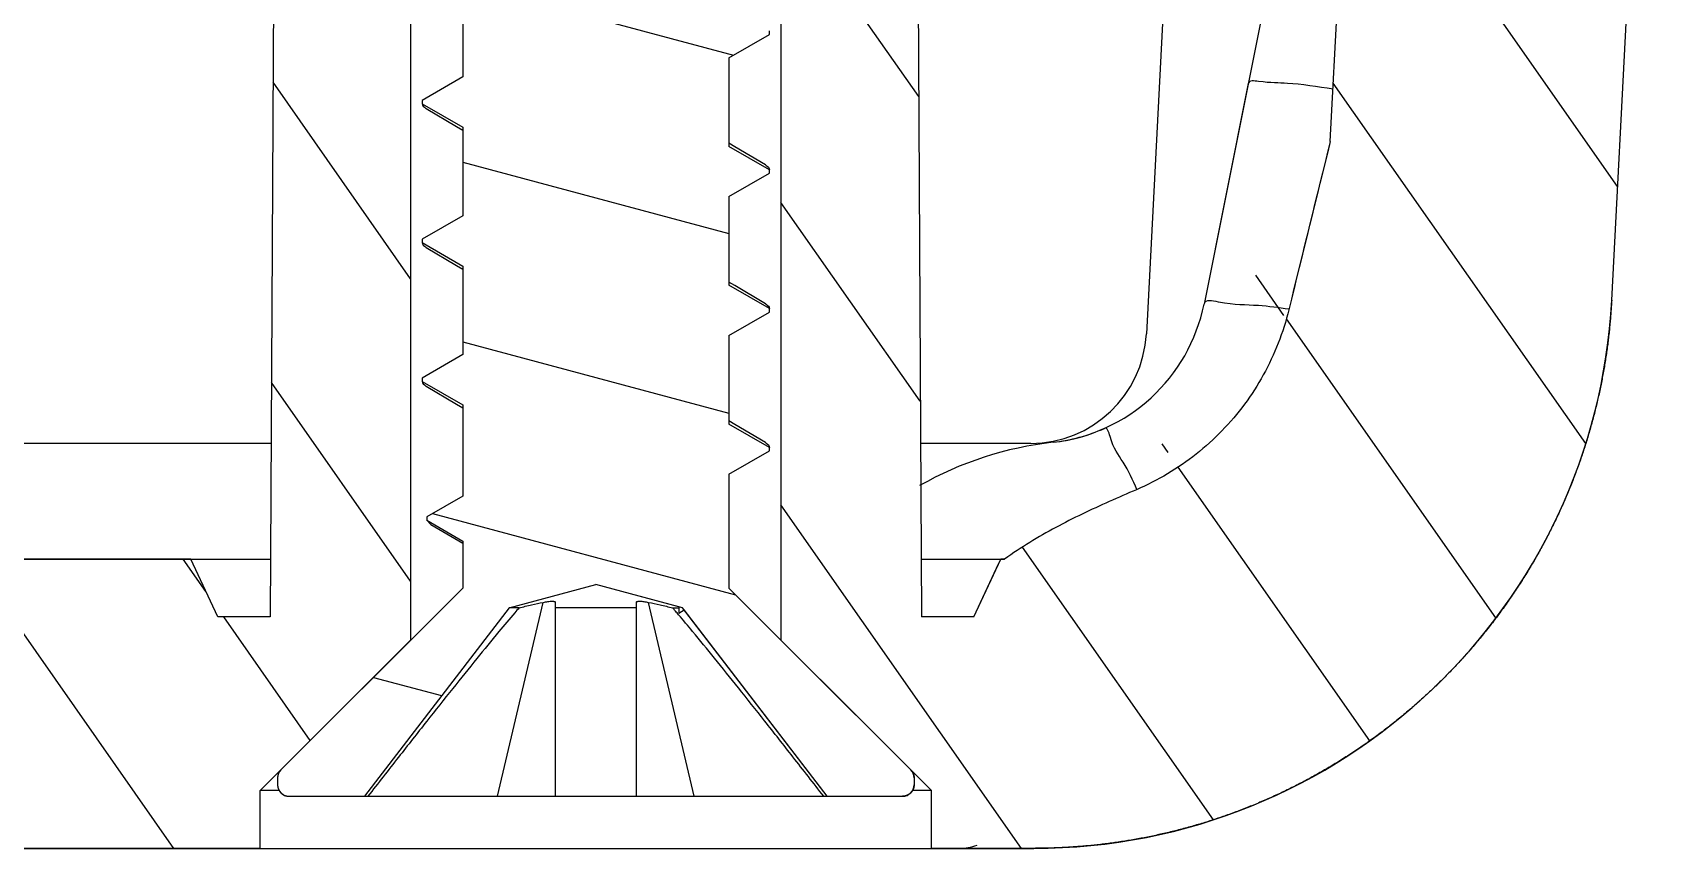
# Model space of a CAD drawing. Header units: millimetres. Extents: x 2279 to 2636, y 1024 to 1272.
# Drawn here: x 2408.91 to 2423.03, y 1060.98 to 1068.03 of the extents above; entities that cross this region are included whole.
import ezdxf

# ---------------------------------------------------------------- set-up
doc = ezdxf.new("R2010")
doc.units = ezdxf.units.MM
doc.layers.add('06___PRT_ALL_SURFS', color=7, linetype='Continuous')

msp = doc.modelspace()

# ---------------------------------------------------------------- hatches: boundary and pattern name
at = {"linetype": 'Continuous'}
h = msp.add_hatch(dxfattribs=at)
h.set_pattern_fill('DEFAULT__1', color=2, scale=1.5, angle=165, style=0, pattern_type=0)
h.set_pattern_definition([(165, (2026.694556060309, 973.0997788349571), (-0.3882285677, -1.4488887394), [])])
edge = h.paths.add_edge_path()
edge.add_line((2411.130506594409, 1061.430061396257), (2411.780506594409, 1061.430061396257))
edge.add_spline(control_points=[(2411.030506594409, 1061.530061396257), (2411.030506594409, 1061.471482752456), (2411.071927950708, 1061.430061396257), (2411.130506594409, 1061.430061396257)], knot_values=[0, 0, 0, 0, 1, 1, 1, 1], weights=[1, 0.8047378541, 0.8047378541, 1], degree=3, periodic=0)
edge.add_line((2411.030506594409, 1061.588640039957), (2411.030506594409, 1061.530061396257))
edge.add_spline(control_points=[(2411.059795916309, 1061.659350718157), (2411.040791636509, 1061.640346438357), (2411.030506594409, 1061.615516150157), (2411.030506594409, 1061.588640039957)], knot_values=[0, 0, 0, 0, 1, 1, 1, 1], weights=[1, 0.9492530217, 0.9492530217, 1], degree=3, periodic=0)
edge.add_line((2412.630506594409, 1063.230061396257), (2411.059795916309, 1061.659350718157))
edge.add_line((2412.630506594409, 1063.635758247357), (2412.630506594409, 1063.230061396257))
edge.add_line((2412.319944430609, 1063.815061396257), (2412.630506594409, 1063.635758247357))
edge.add_line((2412.319944430609, 1063.845061396257), (2412.319944430609, 1063.815061396257))
edge.add_line((2412.630506594409, 1064.024364545157), (2412.319944430609, 1063.845061396257))
edge.add_line((2412.630506594409, 1064.812988802057), (2412.630506594409, 1064.024364545157))
edge.add_line((2412.280506594409, 1065.015061396257), (2412.630506594409, 1064.812988802057))
edge.add_line((2412.280506594409, 1065.045061396257), (2412.280506594409, 1065.015061396257))
edge.add_line((2412.630506594409, 1065.247133990457), (2412.280506594409, 1065.045061396257))
edge.add_line((2412.630506594409, 1066.012988802057), (2412.630506594409, 1065.247133990457))
edge.add_line((2412.280506594409, 1066.215061396257), (2412.630506594409, 1066.012988802057))
edge.add_line((2412.280506594409, 1066.245061396257), (2412.280506594409, 1066.215061396257))
edge.add_line((2412.630506594409, 1066.447133990457), (2412.280506594409, 1066.245061396257))
edge.add_line((2412.630506594409, 1067.212988802057), (2412.630506594409, 1066.447133990457))
edge.add_line((2412.280506594409, 1067.415061396257), (2412.630506594409, 1067.212988802057))
edge.add_line((2412.280506594409, 1067.445061396257), (2412.280506594409, 1067.415061396257))
edge.add_line((2412.630506594409, 1067.647133990457), (2412.280506594409, 1067.445061396257))
edge.add_line((2412.630506594409, 1068.412988802057), (2412.630506594409, 1067.647133990457))
edge.add_line((2412.280506594409, 1068.615061396257), (2412.630506594409, 1068.412988802057))
edge.add_line((2412.280506594409, 1068.645061396257), (2412.280506594409, 1068.615061396257))
edge.add_line((2412.630506594409, 1068.847133990457), (2412.280506594409, 1068.645061396257))
edge.add_line((2412.630506594409, 1069.612988802057), (2412.630506594409, 1068.847133990457))
edge.add_line((2412.280506594409, 1069.815061396257), (2412.630506594409, 1069.612988802057))
edge.add_line((2412.280506594409, 1069.845061396257), (2412.280506594409, 1069.815061396257))
edge.add_line((2412.630506594409, 1070.047133990457), (2412.280506594409, 1069.845061396257))
edge.add_line((2412.630506594409, 1070.812988802057), (2412.630506594409, 1070.047133990457))
edge.add_line((2412.280506594409, 1071.015061396257), (2412.630506594409, 1070.812988802057))
edge.add_line((2412.280506594409, 1071.045061396257), (2412.280506594409, 1071.015061396257))
edge.add_line((2412.630506594409, 1071.247133990457), (2412.280506594409, 1071.045061396257))
edge.add_line((2412.630506594409, 1072.012988802057), (2412.630506594409, 1071.247133990457))
edge.add_line((2412.280506594409, 1072.215061396257), (2412.630506594409, 1072.012988802057))
edge.add_line((2412.280506594409, 1072.245061396257), (2412.280506594409, 1072.215061396257))
edge.add_line((2412.630506594409, 1072.447133990457), (2412.280506594409, 1072.245061396257))
edge.add_line((2412.630506594409, 1073.212988802057), (2412.630506594409, 1072.447133990457))
edge.add_line((2412.280506594409, 1073.415061396257), (2412.630506594409, 1073.212988802057))
edge.add_line((2412.280506594409, 1073.445061396257), (2412.280506594409, 1073.415061396257))
edge.add_line((2412.630506594409, 1073.647133990457), (2412.280506594409, 1073.445061396257))
edge.add_line((2412.630506594409, 1074.412988802057), (2412.630506594409, 1073.647133990457))
edge.add_line((2412.280506594409, 1074.615061396257), (2412.630506594409, 1074.412988802057))
edge.add_line((2412.280506594409, 1074.645061396257), (2412.280506594409, 1074.615061396257))
edge.add_line((2412.630506594409, 1074.847133990457), (2412.280506594409, 1074.645061396257))
edge.add_line((2412.630506594409, 1075.612988802057), (2412.630506594409, 1074.847133990457))
edge.add_line((2412.280506594409, 1075.815061396257), (2412.630506594409, 1075.612988802057))
edge.add_line((2412.280506594409, 1075.845061396257), (2412.280506594409, 1075.815061396257))
edge.add_line((2412.630506594409, 1076.047133990457), (2412.280506594409, 1075.845061396257))
edge.add_line((2412.630506594409, 1076.812988802057), (2412.630506594409, 1076.047133990457))
edge.add_line((2412.280506594409, 1077.015061396257), (2412.630506594409, 1076.812988802057))
edge.add_line((2412.280506594409, 1077.045061396257), (2412.280506594409, 1077.015061396257))
edge.add_line((2412.630506594409, 1077.247133990457), (2412.280506594409, 1077.045061396257))
edge.add_line((2412.630506594409, 1078.012988802057), (2412.630506594409, 1077.247133990457))
edge.add_line((2412.280506594409, 1078.215061396257), (2412.630506594409, 1078.012988802057))
edge.add_line((2412.280506594409, 1078.245061396257), (2412.280506594409, 1078.215061396257))
edge.add_line((2412.630506594409, 1078.447133990457), (2412.280506594409, 1078.245061396257))
edge.add_line((2412.630506594409, 1079.212988802057), (2412.630506594409, 1078.447133990457))
edge.add_line((2412.280506594409, 1079.415061396257), (2412.630506594409, 1079.212988802057))
edge.add_line((2412.280506594409, 1079.445061396257), (2412.280506594409, 1079.415061396257))
edge.add_line((2412.630506594409, 1079.647133990457), (2412.280506594409, 1079.445061396257))
edge.add_line((2412.630506594409, 1080.538859753357), (2412.630506594409, 1079.647133990457))
edge.add_line((2412.498521477309, 1080.615061396257), (2412.630506594409, 1080.538859753357))
edge.add_line((2412.498521477309, 1080.645061396257), (2412.498521477309, 1080.615061396257))
edge.add_line((2412.630506594409, 1080.721263039157), (2412.498521477309, 1080.645061396257))
edge.add_line((2412.630506594409, 1081.430061396257), (2412.630506594409, 1080.721263039157))
edge.add_line((2412.630506594409, 1081.430061396257), (2414.930506594409, 1081.430061396257))
edge.add_line((2414.930506594409, 1081.430061396257), (2414.930506594409, 1080.229305045457))
edge.add_line((2415.249625955909, 1080.045061396257), (2414.930506594409, 1080.229305045457))
edge.add_line((2415.249625955909, 1080.015061396257), (2415.249625955909, 1080.045061396257))
edge.add_line((2414.930506594409, 1079.830817746957), (2415.249625955909, 1080.015061396257))
edge.add_line((2414.930506594409, 1079.830817746957), (2414.930506594409, 1079.047133990457))
edge.add_line((2415.280506594409, 1078.845061396257), (2414.930506594409, 1079.047133990457))
edge.add_line((2415.280506594409, 1078.815061396257), (2415.280506594409, 1078.845061396257))
edge.add_line((2414.930506594409, 1078.612988802057), (2415.280506594409, 1078.815061396257))
edge.add_line((2414.930506594409, 1078.612988802057), (2414.930506594409, 1077.847133990457))
edge.add_line((2415.280506594409, 1077.645061396257), (2414.930506594409, 1077.847133990457))
edge.add_line((2415.280506594409, 1077.615061396257), (2415.280506594409, 1077.645061396257))
edge.add_line((2414.930506594409, 1077.412988802057), (2415.280506594409, 1077.615061396257))
edge.add_line((2414.930506594409, 1077.412988802057), (2414.930506594409, 1076.647133990457))
edge.add_line((2415.280506594409, 1076.445061396257), (2414.930506594409, 1076.647133990457))
edge.add_line((2415.280506594409, 1076.415061396257), (2415.280506594409, 1076.445061396257))
edge.add_line((2414.930506594409, 1076.212988802057), (2415.280506594409, 1076.415061396257))
edge.add_line((2414.930506594409, 1076.212988802057), (2414.930506594409, 1075.447133990457))
edge.add_line((2415.280506594409, 1075.245061396257), (2414.930506594409, 1075.447133990457))
edge.add_line((2415.280506594409, 1075.215061396257), (2415.280506594409, 1075.245061396257))
edge.add_line((2414.930506594409, 1075.012988802057), (2415.280506594409, 1075.215061396257))
edge.add_line((2414.930506594409, 1075.012988802057), (2414.930506594409, 1074.247133990457))
edge.add_line((2415.280506594409, 1074.045061396257), (2414.930506594409, 1074.247133990457))
edge.add_line((2415.280506594409, 1074.015061396257), (2415.280506594409, 1074.045061396257))
edge.add_line((2414.930506594409, 1073.812988802057), (2415.280506594409, 1074.015061396257))
edge.add_line((2414.930506594409, 1073.812988802057), (2414.930506594409, 1073.047133990457))
edge.add_line((2415.280506594409, 1072.845061396257), (2414.930506594409, 1073.047133990457))
edge.add_line((2415.280506594409, 1072.815061396257), (2415.280506594409, 1072.845061396257))
edge.add_line((2414.930506594409, 1072.612988802057), (2415.280506594409, 1072.815061396257))
edge.add_line((2414.930506594409, 1072.612988802057), (2414.930506594409, 1071.847133990457))
edge.add_line((2415.280506594409, 1071.645061396257), (2414.930506594409, 1071.847133990457))
edge.add_line((2415.280506594409, 1071.615061396257), (2415.280506594409, 1071.645061396257))
edge.add_line((2414.930506594409, 1071.412988802057), (2415.280506594409, 1071.615061396257))
edge.add_line((2414.930506594409, 1071.412988802057), (2414.930506594409, 1070.647133990457))
edge.add_line((2415.280506594409, 1070.445061396257), (2414.930506594409, 1070.647133990457))
edge.add_line((2415.280506594409, 1070.415061396257), (2415.280506594409, 1070.445061396257))
edge.add_line((2414.930506594409, 1070.212988802057), (2415.280506594409, 1070.415061396257))
edge.add_line((2414.930506594409, 1070.212988802057), (2414.930506594409, 1069.447133990457))
edge.add_line((2415.280506594409, 1069.245061396257), (2414.930506594409, 1069.447133990457))
edge.add_line((2415.280506594409, 1069.215061396257), (2415.280506594409, 1069.245061396257))
edge.add_line((2414.930506594409, 1069.012988802057), (2415.280506594409, 1069.215061396257))
edge.add_line((2414.930506594409, 1069.012988802057), (2414.930506594409, 1068.247133990457))
edge.add_line((2415.280506594409, 1068.045061396257), (2414.930506594409, 1068.247133990457))
edge.add_line((2415.280506594409, 1068.015061396257), (2415.280506594409, 1068.045061396257))
edge.add_line((2414.930506594409, 1067.812988802057), (2415.280506594409, 1068.015061396257))
edge.add_line((2414.930506594409, 1067.812988802057), (2414.930506594409, 1067.047133990457))
edge.add_line((2415.280506594409, 1066.845061396257), (2414.930506594409, 1067.047133990457))
edge.add_line((2415.280506594409, 1066.815061396257), (2415.280506594409, 1066.845061396257))
edge.add_line((2414.930506594409, 1066.612988802057), (2415.280506594409, 1066.815061396257))
edge.add_line((2414.930506594409, 1066.612988802057), (2414.930506594409, 1065.847133990457))
edge.add_line((2415.280506594409, 1065.645061396257), (2414.930506594409, 1065.847133990457))
edge.add_line((2415.280506594409, 1065.615061396257), (2415.280506594409, 1065.645061396257))
edge.add_line((2414.930506594409, 1065.412988802057), (2415.280506594409, 1065.615061396257))
edge.add_line((2414.930506594409, 1065.412988802057), (2414.930506594409, 1064.647133990457))
edge.add_line((2415.280506594409, 1064.445061396257), (2414.930506594409, 1064.647133990457))
edge.add_line((2415.280506594409, 1064.415061396257), (2415.280506594409, 1064.445061396257))
edge.add_line((2414.930506594409, 1064.212988802057), (2415.280506594409, 1064.415061396257))
edge.add_line((2414.930506594409, 1064.212988802057), (2414.930506594409, 1063.230061396257))
edge.add_line((2414.930506594409, 1063.230061396257), (2416.501217272609, 1061.659350718157))
edge.add_spline(control_points=[(2416.501217272509, 1061.659350718157), (2416.520221552309, 1061.640346438357), (2416.530506594409, 1061.615516150157), (2416.530506594409, 1061.588640039957)], knot_values=[0, 0, 0, 0, 1, 1, 1, 1], weights=[1, 0.9492530217, 0.9492530217, 1], degree=3, periodic=0)
edge.add_line((2416.530506594409, 1061.588640039957), (2416.530506594409, 1061.530061396257))
edge.add_spline(control_points=[(2416.530506594409, 1061.530061396257), (2416.530506594409, 1061.471482752456), (2416.489085238208, 1061.430061396257), (2416.430506594409, 1061.430061396257)], knot_values=[0, 0, 0, 0, 1, 1, 1, 1], weights=[1, 0.8047378541, 0.8047378541, 1], degree=3, periodic=0)
edge.add_line((2415.780506594409, 1061.430061396257), (2416.430506594409, 1061.430061396257))
edge.add_line((2415.780506594409, 1061.430061396257), (2414.544550964709, 1063.040790132657))
edge.add_line((2414.544550964709, 1063.040790132657), (2414.530506594409, 1063.059093112257))
edge.add_line((2414.530506594409, 1063.059093112257), (2414.496397647609, 1063.068232577057))
edge.add_line((2414.496397647609, 1063.068232577057), (2413.780506594409, 1063.260055006657))
edge.add_line((2413.030506594409, 1063.059093112257), (2413.780506594409, 1063.260055006657))
edge.add_line((2413.030506594409, 1063.059093112257), (2411.780506594409, 1061.430061396257))
h = msp.add_hatch(dxfattribs=at)
h.set_pattern_fill('DEFAULT__2', color=2, scale=1.5, angle=125, style=0, pattern_type=0)
h.set_pattern_definition([(125, (2026.694556060309, 973.0997788349571), (-1.2287280664, -0.8603646545), [])])
edge = h.paths.add_edge_path()
edge.add_line((2356.180506594409, 1075.230061396257), (2357.007733569809, 1075.230061396257))
edge.add_line((2357.249283937309, 1070.621005817357), (2357.007733569809, 1075.230061396257))
edge.add_spline(control_points=[(2358.086891375009, 1067.607685765457), (2358.049879456309, 1067.783670201657), (2357.977000459109, 1068.121314265657), (2357.871883835109, 1068.582576226557), (2357.769210555909, 1069.005437516957), (2357.667693984009, 1069.392903458657), (2357.565644765909, 1069.748763917257), (2357.460849684409, 1070.077101930957), (2357.355216061109, 1070.369376885957), (2357.284493816509, 1070.540975793257), (2357.249283937309, 1070.621005817357)], knot_values=[0, 0, 0, 0, 0.125, 0.25, 0.375, 0.5, 0.625, 0.75, 0.875, 1, 1, 1, 1], degree=3, periodic=0)
edge.add_spline(control_points=[(2358.086890366909, 1067.607685562957), (2358.131297856309, 1067.396543431857), (2358.220108839509, 1066.973705367557), (2358.353312298109, 1066.337788934057), (2358.442106384009, 1065.912733944657), (2358.486501160609, 1065.699929111757)], knot_values=[0, 0, 0, 0, 0.3333333333, 0.6666666667, 1, 1, 1, 1], degree=3, periodic=0)
edge.add_arc((2360.003456178509, 1066.014401120157), 1.5490833892, 191.7118030794, 246.0110170649)
edge.add_spline(control_points=[(2361.500451812409, 1063.480061396257), (2361.429571191809, 1063.555406018257), (2361.286367576709, 1063.691854342657), (2361.074913084209, 1063.858840270557), (2360.868089328909, 1063.996111626657), (2360.672878973309, 1064.106121093757), (2360.496086742009, 1064.192131133657), (2360.336212985809, 1064.260504484057), (2360.191982574009, 1064.315691972057), (2360.060377848109, 1064.361769098257), (2359.938298846609, 1064.401845595857), (2359.822646286109, 1064.438460913857), (2359.709479017709, 1064.474289419157), (2359.596137336009, 1064.511798862957), (2359.483728185709, 1064.552641439557), (2359.410124652509, 1064.583056948257), (2359.373697543209, 1064.599208007757)], knot_values=[0, 0, 0, 0, 0.0714285714, 0.1428571429, 0.2142857143, 0.2857142857, 0.3571428571, 0.4285714286, 0.5, 0.5714285714, 0.6428571429, 0.7142857143000001, 0.7857142856999999, 0.8571428570999999, 0.9285714286, 1, 1, 1, 1], degree=3, periodic=0)
edge.add_line((2361.500451812409, 1063.480061396257), (2371.280506594409, 1063.480061396257))
edge.add_line((2371.280506594409, 1063.480061396257), (2371.513660423509, 1062.980061396257))
edge.add_line((2371.513660423509, 1062.980061396257), (2372.018467698009, 1062.980061396257))
edge.add_line((2372.280506594409, 1067.980061396257), (2372.018467698009, 1062.980061396257))
edge.add_line((2372.280506594409, 1067.980061396257), (2373.530506594409, 1067.980061396257))
edge.add_line((2373.617781919109, 1062.980061396257), (2373.530506594409, 1067.980061396257))
edge.add_line((2373.617781919109, 1062.980061396257), (2375.943231269809, 1062.980061396257))
edge.add_line((2375.943231269809, 1062.980061396257), (2376.030506594409, 1067.980061396257))
edge.add_line((2376.030506594409, 1067.980061396257), (2377.280506594409, 1067.980061396257))
edge.add_line((2377.280506594409, 1067.980061396257), (2377.542545490809, 1062.980061396257))
edge.add_line((2377.542545490809, 1062.980061396257), (2378.047352765409, 1062.980061396257))
edge.add_line((2378.280506594409, 1063.480061396257), (2378.047352765409, 1062.980061396257))
edge.add_line((2378.280506594409, 1063.480061396257), (2388.780506594409, 1063.480061396257))
edge.add_line((2388.780506594409, 1060.980061396257), (2388.780506594409, 1063.480061396257))
edge.add_line((2360.130707389609, 1060.980061396257), (2388.780506594409, 1060.980061396257))
edge.add_spline(control_points=[(2359.886166644309, 1061.012631862157), (2359.925995256909, 1061.002161766157), (2360.006484007909, 1060.986017094157), (2360.088982910009, 1060.980052921857), (2360.130707389609, 1060.980052921857)], knot_values=[0, 0, 0, 0, 0.5, 1, 1, 1, 1], degree=3, periodic=0)
edge.add_spline(control_points=[(2359.424934680309, 1061.305222273357), (2359.446331852209, 1061.273137904057), (2359.499252221609, 1061.213429289557), (2359.603601429409, 1061.132903290657), (2359.732090517009, 1061.062885378757), (2359.832067154209, 1061.026880523657), (2359.886166642909, 1061.012663327557)], knot_values=[0, 0, 0, 0, 0.25, 0.5, 0.75, 1, 1, 1, 1], degree=3, periodic=0)
edge.add_arc((2250.759929418909, 988.842292496457), 130.609952024, 33.6972188683, 33.9403560098)
edge.add_spline(control_points=[(2358.322311511609, 1062.241049746657), (2358.381743621609, 1062.215606804557), (2358.496293877209, 1062.166083714457), (2358.653358418809, 1062.094953579957), (2358.798114637709, 1062.022729730057), (2358.928222929909, 1061.945817553657), (2359.038365283809, 1061.861313321957), (2359.093983786609, 1061.799080798057), (2359.116455809409, 1061.765694625757)], knot_values=[0, 0, 0, 0, 0.1666666667, 0.3333333333, 0.5, 0.6666666667, 0.8333333333, 1, 1, 1, 1], degree=3, periodic=0)
edge.add_spline(control_points=[(2355.777948682809, 1065.156218832857), (2355.897232968509, 1064.781840943757), (2356.193706396009, 1064.104665324257), (2356.778831633409, 1063.306221629957), (2357.481806493509, 1062.677725788757), (2358.028480579709, 1062.366840994057), (2358.322313647709, 1062.241054534757)], knot_values=[0, 0, 0, 0, 0.25, 0.5, 0.75, 1, 1, 1, 1], degree=3, periodic=0)
edge.add_spline(control_points=[(2355.427153066109, 1065.968645638557), (2355.434254186409, 1065.965266553757), (2355.447061497609, 1065.955195636457), (2355.464735089909, 1065.935072598157), (2355.481390004309, 1065.911551284357), (2355.497691344709, 1065.885059076857), (2355.513926315109, 1065.855742328457), (2355.530319505709, 1065.823585321757), (2355.547015996109, 1065.788521985357), (2355.564128815809, 1065.750448643557), (2355.581761018809, 1065.709208114357), (2355.600010658609, 1065.664598765757), (2355.618960489909, 1065.616413525957), (2355.638683804409, 1065.564438905257), (2355.659256550109, 1065.508429873657), (2355.680761566809, 1065.448099515357), (2355.703283353909, 1065.383134149757), (2355.726897135609, 1065.313227245257), (2355.751673847109, 1065.238072284057), (2355.769055218209, 1065.184126023957), (2355.777947190809, 1065.156218533357)], knot_values=[0, 0, 0, 0, 0.05555555559999999, 0.1111111111, 0.1666666667, 0.2222222222, 0.2777777778, 0.3333333333, 0.3888888889, 0.4444444444, 0.5, 0.5555555556, 0.6111111111, 0.6666666667, 0.7222222222, 0.7777777778, 0.8333333333, 0.8888888889, 0.9444444444, 1, 1, 1, 1], degree=3, periodic=0)
edge.add_spline(control_points=[(2354.771949600509, 1070.127954016457), (2354.776734009009, 1070.036662063757), (2354.788150931709, 1069.849745377957), (2354.811319861409, 1069.550900854557), (2354.839132984809, 1069.250005447757), (2354.869438934909, 1068.960314340857), (2354.899505607909, 1068.697620426657), (2354.928241216109, 1068.462850338957), (2354.955386037709, 1068.252816743057), (2354.980848314009, 1068.064554488557), (2355.004673161309, 1067.895187124457), (2355.027006472709, 1067.741872871657), (2355.048098871709, 1067.601599572957), (2355.068217015009, 1067.471726639457), (2355.087418414409, 1067.351257520557), (2355.105686595509, 1067.239765815957), (2355.123044681909, 1067.136650890757), (2355.139522718709, 1067.041339260857), (2355.155161752509, 1066.953243957857), (2355.170011865409, 1066.871777967657), (2355.184132126009, 1066.796352877357), (2355.197590150009, 1066.726380880357), (2355.210462215709, 1066.661275441957), (2355.222833689209, 1066.600452013457), (2355.234799902409, 1066.543328433057), (2355.246467463409, 1066.489325723457), (2355.257956608409, 1066.437867537757), (2355.269403468709, 1066.388385383357), (2355.280968832909, 1066.340302530057), (2355.292846656009, 1066.293042491157), (2355.305098899209, 1066.246710661957), (2355.317541594509, 1066.202350721257), (2355.330049456409, 1066.160707725657), (2355.342385311409, 1066.122728879657), (2355.354858689309, 1066.087689891657), (2355.367333496909, 1066.056335714157), (2355.379867536209, 1066.028813365857), (2355.392940910809, 1066.004668680457), (2355.407401206809, 1065.983830300057), (2355.419624236309, 1065.972207465057), (2355.427155736109, 1065.968623990857)], knot_values=[0, 0, 0, 0, 0.0263157895, 0.0526315789, 0.0789473684, 0.1052631579, 0.1315789474, 0.1578947368, 0.1842105263, 0.2105263158, 0.2368421053, 0.2631578947, 0.2894736842, 0.3157894737, 0.3421052632, 0.3684210526, 0.3947368421, 0.4210526315999999, 0.4473684211, 0.4736842105, 0.5, 0.5263157895, 0.5526315789, 0.5789473684, 0.6052631579, 0.6315789474, 0.6578947368, 0.6842105262999999, 0.7105263158, 0.7368421053, 0.7631578947, 0.7894736842, 0.8157894737000001, 0.8421052631999999, 0.8684210526, 0.8947368420999999, 0.9210526316, 0.9473684211, 0.9736842105, 1, 1, 1, 1], degree=3, periodic=0)
edge.add_line((2354.771693525609, 1070.127940596057), (2354.530506594409, 1074.730061396257))
edge.add_line((2354.530506594409, 1074.730061396257), (2355.380506594409, 1074.730061396257))
edge.add_line((2355.380506594409, 1074.730061396257), (2355.393596896109, 1076.230061396257))
edge.add_line((2356.171779726609, 1076.230061396257), (2355.393596896109, 1076.230061396257))
edge.add_line((2356.180506594409, 1075.230061396257), (2356.171779726609, 1076.230061396257))
edge = h.paths.add_edge_path()
edge.add_line((2388.780506594409, 1060.980061396257), (2388.780506594409, 1063.480061396257))
edge.add_line((2388.780506594409, 1060.980061396257), (2388.780506594409, 1063.480061396257))
edge = h.paths.add_edge_path()
edge.add_line((2421.380506594409, 1075.230061396257), (2420.553279619109, 1075.230061396257))
edge.add_line((2421.380506594409, 1075.230061396257), (2421.389233462209, 1076.230061396257))
edge.add_line((2422.167416292709, 1076.230061396257), (2421.389233462209, 1076.230061396257))
edge.add_line((2422.180506594409, 1074.730061396257), (2422.167416292709, 1076.230061396257))
edge.add_line((2423.030506594409, 1074.730061396257), (2422.180506594409, 1074.730061396257))
edge.add_line((2422.558224469509, 1065.718381615057), (2423.030506594409, 1074.730061396257))
edge.add_spline(control_points=[(2422.558224469509, 1065.718381615057), (2422.411225740808, 1062.913478779057), (2420.373828928809, 1060.980061396257), (2417.565076795709, 1060.980061396257)], knot_values=[0, 0, 0, 0, 1, 1, 1, 1], weights=[1, 0.8169162473, 0.8169162473, 1], degree=3, periodic=0)
edge.add_line((2417.565076795709, 1060.980061396257), (2416.680506594409, 1060.980061396257))
edge.add_line((2416.680506594409, 1060.980061396257), (2416.680506594409, 1061.480061396257))
edge.add_line((2416.680506594409, 1061.480061396257), (2415.380506594409, 1062.780061396257))
edge.add_line((2415.380506594409, 1075.130061396257), (2415.380506594409, 1062.780061396257))
edge.add_line((2416.530506594409, 1075.130061396257), (2415.380506594409, 1075.130061396257))
edge.add_line((2416.530506594409, 1075.130061396257), (2416.594124427009, 1062.980061396257))
edge.add_line((2417.047352765409, 1062.980061396257), (2416.594124427009, 1062.980061396257))
edge.add_line((2417.047352765409, 1062.980061396257), (2417.264002623909, 1063.444668517157))
edge.add_line((2417.264002623909, 1063.444668517157), (2417.280506594409, 1063.480061396257))
edge.add_line((2417.312591878009, 1063.480061396257), (2417.280506594409, 1063.480061396257))
edge.add_spline(control_points=[(2418.452300969909, 1064.079995585457), (2418.373315600809, 1064.046215980857), (2418.215902169709, 1063.977940777657), (2417.983241994409, 1063.870761109857), (2417.753723827309, 1063.754803564957), (2417.529235004409, 1063.626704716857), (2417.383827081809, 1063.530989050657), (2417.312591878009, 1063.480061396257)], knot_values=[0, 0, 0, 0, 0.2, 0.4, 0.6, 0.8, 1, 1, 1, 1], degree=3, periodic=0)
edge.add_spline(control_points=[(2419.768358551109, 1065.635765345757), (2419.743995234109, 1065.536403189757), (2419.682773015009, 1065.343392670957), (2419.553876409209, 1065.068840270857), (2419.390771798709, 1064.814771120057), (2419.195806920209, 1064.584535176057), (2418.972345548709, 1064.381988761257), (2418.723482161609, 1064.210520821957), (2418.545064440409, 1064.119656605057), (2418.452304715209, 1064.079987151457)], knot_values=[0, 0, 0, 0, 0.1428571429, 0.2857142857, 0.4285714286, 0.5714285714, 0.7142857143000001, 0.8571428570999999, 1, 1, 1, 1], degree=3, periodic=0)
edge.add_arc((2927.775015437709, 941.1299500838571), 523.0415518333999, 166.0650980652, 166.2289982589)
edge.add_line((2420.126596214109, 1067.088457023157), (2420.553279619109, 1075.230061396257))
edge = h.paths.add_edge_path()
edge.add_line((2410.880506594409, 1060.980061396257), (2388.780506594409, 1060.980061396257))
edge.add_line((2388.780506594409, 1060.980061396257), (2388.780506594409, 1063.480061396257))
edge.add_line((2410.280506594409, 1063.480061396257), (2388.780506594409, 1063.480061396257))
edge.add_line((2410.513660423509, 1062.980061396257), (2410.280506594409, 1063.480061396257))
edge.add_line((2410.966888761809, 1062.980061396257), (2410.513660423509, 1062.980061396257))
edge.add_line((2411.030506594409, 1075.130061396257), (2410.966888761809, 1062.980061396257))
edge.add_line((2412.180506594409, 1075.130061396257), (2411.030506594409, 1075.130061396257))
edge.add_line((2412.180506594409, 1075.130061396257), (2412.180506594409, 1062.780061396257))
edge.add_line((2410.880506594409, 1061.480061396257), (2412.180506594409, 1062.780061396257))
edge.add_line((2410.880506594409, 1060.980061396257), (2410.880506594409, 1061.480061396257))

# ---------------------------------------------------------------- linework, layer by layer
at = {"color": 7, "linetype": 'Continuous'}
for p, q in [((2419.051221100109, 1075.230061396257), (2418.537502440809, 1065.427725439957)), ((2420.126596214109, 1067.088457023157), (2420.553279619109, 1075.230061396257)), ((2420.126596214109, 1067.088457023157), (2420.553279619109, 1075.230061396257)), ((2411.030506594409, 1075.130061396257), (2410.966888761809, 1062.980061396257)), ((2411.030506594409, 1075.130061396257), (2410.966888761809, 1062.980061396257)), ((2412.180506594409, 1075.130061396257), (2412.180506594409, 1062.780061396257)), ((2412.180506594409, 1075.130061396257), (2412.180506594409, 1062.780061396257)), ((2415.380506594409, 1075.130061396257), (2415.380506594409, 1062.780061396257)), ((2415.380506594409, 1075.130061396257), (2415.380506594409, 1062.780061396257)), ((2416.530506594409, 1075.130061396257), (2416.594124427009, 1062.980061396257)), ((2416.530506594409, 1075.130061396257), (2416.594124427009, 1062.980061396257)), ((2422.558224469509, 1065.718381615057), (2423.030506594409, 1074.730061396257)), ((2422.558224469509, 1065.718381615057), (2423.030506594409, 1074.730061396257)), ((2412.630506594409, 1068.412988802057), (2412.630506594409, 1067.647133990457)), ((2412.630506594409, 1068.412988802057), (2412.630506594409, 1067.647133990457)), ((2415.280506594409, 1068.015061396257), (2415.280506594409, 1068.045061396257)), ((2415.280506594409, 1068.015061396257), (2415.280506594409, 1068.045061396257)), ((2414.930506594409, 1067.812988802057), (2415.280506594409, 1068.015061396257)), ((2414.930506594409, 1067.812988802057), (2415.280506594409, 1068.015061396257)), ((2414.930506594409, 1067.812988802057), (2414.930506594409, 1067.047133990457)), ((2414.930506594409, 1067.812988802057), (2414.930506594409, 1067.047133990457)), ((2412.630506594409, 1067.647133990457), (2412.280506594409, 1067.445061396257)), ((2412.630506594409, 1067.647133990457), (2412.280506594409, 1067.445061396257)), ((2419.418420893309, 1067.591216936257), (2419.035738626309, 1065.684843205657)), ((2412.280506594409, 1067.445061396257), (2412.280506594409, 1067.415061396257)), ((2412.280506594409, 1067.445061396257), (2412.280506594409, 1067.415061396257)), ((2412.280506594409, 1067.415061396257), (2412.630506594409, 1067.212988802057)), ((2412.280506594409, 1067.415061396257), (2412.630506594409, 1067.212988802057)), ((2412.315702936709, 1067.373606828857), (2412.577847234109, 1067.217884299057)), ((2412.577847234109, 1067.217884299057), (2412.630506594409, 1067.186340431457)), ((2412.630506594409, 1067.212988802057), (2412.630506594409, 1066.447133990457)), ((2412.630506594409, 1067.212988802057), (2412.630506594409, 1066.447133990457)), ((2414.980524163109, 1067.043816808657), (2414.930506594409, 1067.073780393357)), ((2415.280506594409, 1066.845061396257), (2414.930506594409, 1067.047133990457)), ((2415.280506594409, 1066.845061396257), (2414.930506594409, 1067.047133990457)), ((2415.245310256509, 1066.886515961157), (2414.980524163109, 1067.043816808657)), ((2414.930506594409, 1066.612988802057), (2415.280506594409, 1066.815061396257)), ((2414.930506594409, 1066.612988802057), (2415.280506594409, 1066.815061396257)), ((2415.280506594409, 1066.815061396257), (2415.280506594409, 1066.845061396257)), ((2415.280506594409, 1066.815061396257), (2415.280506594409, 1066.845061396257)), ((2414.930506594409, 1066.612988802057), (2414.930506594409, 1065.847133990457)), ((2414.930506594409, 1066.612988802057), (2414.930506594409, 1065.847133990457)), ((2412.630506594409, 1066.447133990457), (2412.280506594409, 1066.245061396257)), ((2412.630506594409, 1066.447133990457), (2412.280506594409, 1066.245061396257)), ((2412.280506594409, 1066.245061396257), (2412.280506594409, 1066.215061396257)), ((2412.280506594409, 1066.245061396257), (2412.280506594409, 1066.215061396257)), ((2412.280506594409, 1066.215061396257), (2412.630506594409, 1066.012988802057)), ((2412.280506594409, 1066.215061396257), (2412.630506594409, 1066.012988802057)), ((2412.315702936709, 1066.173606828857), (2412.577847234109, 1066.017884299057)), ((2412.577847234109, 1066.017884299057), (2412.630506594409, 1065.986340431457)), ((2412.630506594409, 1066.012988802057), (2412.630506594409, 1065.247133990457)), ((2412.630506594409, 1066.012988802057), (2412.630506594409, 1065.247133990457)), ((2414.980524163109, 1065.843816808657), (2414.930506594409, 1065.873780393357)), ((2415.280506594409, 1065.645061396257), (2414.930506594409, 1065.847133990457)), ((2415.280506594409, 1065.645061396257), (2414.930506594409, 1065.847133990457)), ((2415.245310256509, 1065.686515961157), (2414.980524163109, 1065.843816808657)), ((2415.280506594409, 1065.615061396257), (2415.280506594409, 1065.645061396257)), ((2415.280506594409, 1065.615061396257), (2415.280506594409, 1065.645061396257)), ((2414.930506594409, 1065.412988802057), (2415.280506594409, 1065.615061396257)), ((2414.930506594409, 1065.412988802057), (2415.280506594409, 1065.615061396257)), ((2414.930506594409, 1065.412988802057), (2414.930506594409, 1064.647133990457)), ((2414.930506594409, 1065.412988802057), (2414.930506594409, 1064.647133990457)), ((2412.630506594409, 1065.247133990457), (2412.280506594409, 1065.045061396257)), ((2412.630506594409, 1065.247133990457), (2412.280506594409, 1065.045061396257)), ((2412.280506594409, 1065.045061396257), (2412.280506594409, 1065.015061396257)), ((2412.280506594409, 1065.045061396257), (2412.280506594409, 1065.015061396257)), ((2412.280506594409, 1065.015061396257), (2412.630506594409, 1064.812988802057)), ((2412.280506594409, 1065.015061396257), (2412.630506594409, 1064.812988802057)), ((2412.315702936709, 1064.973606828857), (2412.577847234109, 1064.817884299057)), ((2412.577847234109, 1064.817884299057), (2412.630506594409, 1064.786340431457)), ((2412.630506594409, 1064.812988802057), (2412.630506594409, 1064.024364545157)), ((2412.630506594409, 1064.812988802057), (2412.630506594409, 1064.024364545157)), ((2414.980524163109, 1064.643816808657), (2414.930506594409, 1064.673780393357)), ((2415.280506594409, 1064.445061396257), (2414.930506594409, 1064.647133990457)), ((2415.280506594409, 1064.445061396257), (2414.930506594409, 1064.647133990457)), ((2415.245310256509, 1064.486515961157), (2414.980524163109, 1064.643816808657)), ((2410.974742815209, 1064.480061396257), (2405.463933821909, 1064.480061396257)), ((2414.930506594409, 1064.212988802057), (2415.280506594409, 1064.415061396257)), ((2414.930506594409, 1064.212988802057), (2415.280506594409, 1064.415061396257)), ((2415.280506594409, 1064.415061396257), (2415.280506594409, 1064.445061396257)), ((2415.280506594409, 1064.415061396257), (2415.280506594409, 1064.445061396257)), ((2417.538872906109, 1064.480061396257), (2416.586270373609, 1064.480061396257)), ((2414.930506594409, 1064.212988802057), (2414.930506594409, 1063.230061396257)), ((2414.930506594409, 1064.212988802057), (2414.930506594409, 1063.230061396257)), ((2412.630506594409, 1064.024364545157), (2412.319944430609, 1063.845061396257)), ((2412.630506594409, 1064.024364545157), (2412.319944430609, 1063.845061396257)), ((2412.319944430609, 1063.845061396257), (2412.319944430609, 1063.815061396257)), ((2412.319944430609, 1063.845061396257), (2412.319944430609, 1063.815061396257)), ((2412.319944430609, 1063.815061396257), (2412.355067676909, 1063.779640371457)), ((2412.319944430609, 1063.815061396257), (2412.630506594409, 1063.635758247357)), ((2412.319944430609, 1063.815061396257), (2412.630506594409, 1063.635758247357)), ((2412.355067676909, 1063.779640371457), (2412.630506594409, 1063.617224797157)), ((2412.630506594409, 1063.635758247357), (2412.630506594409, 1063.230061396257)), ((2412.630506594409, 1063.635758247357), (2412.630506594409, 1063.230061396257)), ((2377.516341601209, 1063.480061396257), (2410.969506779609, 1063.480061396257)), ((2410.280506594409, 1063.480061396257), (2388.780506594409, 1063.480061396257)), ((2410.513660423509, 1062.980061396257), (2410.280506594409, 1063.480061396257)), ((2410.513660423509, 1062.980061396257), (2410.280506594409, 1063.480061396257)), ((2416.591506409209, 1063.480061396257), (2417.312591878009, 1063.480061396257)), ((2417.047352765409, 1062.980061396257), (2417.280506594409, 1063.480061396257)), ((2417.047352765409, 1062.980061396257), (2417.264002623909, 1063.444668517157)), ((2417.264002623909, 1063.444668517157), (2417.280506594409, 1063.480061396257)), ((2417.312591878009, 1063.480061396257), (2417.280506594409, 1063.480061396257)), ((2413.030506594409, 1063.059093112257), (2413.780506594409, 1063.260055006657)), ((2413.030506594409, 1063.059093112257), (2413.780506594409, 1063.260055006657)), ((2414.530506594409, 1063.059093112257), (2413.780506594409, 1063.260055006657)), ((2414.496397647609, 1063.068232577057), (2413.780506594409, 1063.260055006657)), ((2410.880506594409, 1061.480061396257), (2412.630506594409, 1063.230061396257)), ((2412.630506594409, 1063.230061396257), (2411.059795916309, 1061.659350718157)), ((2412.930506594409, 1061.430061396257), (2413.325514255009, 1063.106242360657)), ((2413.430506594409, 1063.106242360657), (2413.430506594409, 1061.430061396257)), ((2414.130506594409, 1061.430061396257), (2414.130506594409, 1063.106242360657)), ((2414.630506594409, 1061.430061396257), (2414.235498933909, 1063.106242360657)), ((2416.680506594409, 1061.480061396257), (2414.930506594409, 1063.230061396257)), ((2414.930506594409, 1063.230061396257), (2416.501217272609, 1061.659350718157)), ((2410.966888761809, 1062.980061396257), (2410.513660423509, 1062.980061396257)), ((2410.966888761809, 1062.980061396257), (2410.513660423509, 1062.980061396257)), ((2413.030506594409, 1063.059093112257), (2411.780506594409, 1061.430061396257)), ((2413.030506594409, 1063.059093112257), (2411.780506594409, 1061.430061396257)), ((2413.117181636409, 1063.059093112257), (2413.030506594409, 1063.059093112257)), ((2414.130506594409, 1063.059093112257), (2413.430506594409, 1063.059093112257)), ((2414.443831552509, 1063.059093112257), (2414.493276018809, 1063.059093112257)), ((2414.495429700609, 1062.999155638157), (2414.488976005109, 1063.006701416257)), ((2414.496397647609, 1063.068232577057), (2414.496397647609, 1063.012988802057)), ((2414.530506594409, 1063.059093112257), (2414.496397647609, 1063.068232577057)), ((2414.496397647609, 1063.012988802057), (2414.544550964709, 1063.040790132657)), ((2415.780506594409, 1061.430061396257), (2414.530506594409, 1063.059093112257)), ((2414.544550964709, 1063.040790132657), (2414.530506594409, 1063.059093112257)), ((2415.780506594409, 1061.430061396257), (2414.544550964709, 1063.040790132657)), ((2417.047352765409, 1062.980061396257), (2416.594124427009, 1062.980061396257)), ((2417.047352765409, 1062.980061396257), (2416.594124427009, 1062.980061396257)), ((2410.880506594409, 1061.480061396257), (2412.180506594409, 1062.780061396257)), ((2416.680506594409, 1061.480061396257), (2415.380506594409, 1062.780061396257)), ((2411.030506594409, 1061.588640039957), (2411.030506594409, 1061.530061396257)), ((2411.030506594409, 1061.588640039957), (2411.030506594409, 1061.530061396257)), ((2416.530506594409, 1061.588640039957), (2416.530506594409, 1061.530061396257)), ((2416.530506594409, 1061.588640039957), (2416.530506594409, 1061.530061396257)), ((2410.880506594409, 1060.980061396257), (2410.880506594409, 1061.480061396257)), ((2411.045957483609, 1061.480061396257), (2410.880506594409, 1061.480061396257)), ((2410.880506594409, 1060.980061396257), (2410.880506594409, 1061.480061396257)), ((2411.130506594409, 1061.430061396257), (2416.430506594409, 1061.430061396257)), ((2411.130506594409, 1061.430061396257), (2411.780506594409, 1061.430061396257)), ((2415.780506594409, 1061.430061396257), (2416.430506594409, 1061.430061396257)), ((2416.680506594409, 1061.480061396257), (2416.515055705209, 1061.480061396257)), ((2416.680506594409, 1060.980061396257), (2416.680506594409, 1061.480061396257)), ((2416.680506594409, 1060.980061396257), (2416.680506594409, 1061.480061396257)), ((2359.995676103209, 1060.980061396257), (2417.565304966709, 1060.980061396257)), ((2410.880506594409, 1060.980061396257), (2388.780506594409, 1060.980061396257)), ((2417.565076795709, 1060.980061396257), (2416.680506594409, 1060.980061396257))]:
    msp.add_line(p, q, dxfattribs=at)
for centre, radius, start, end in [((2927.775015437709, 941.1299500838571), 523.0415518333999, 166.0650980652009, 166.2289982589018), ((2417.565076795709, 1065.980061396257), 5, 270, 357.0000000000011), ((2417.538872906109, 1065.480061396257), 1, 270, 357.0000000000011), ((2417.565076795709, 1065.980061396257), 1.5, 276.3457203191045, 294.0296442870965), ((2418.062450218109, 1061.507632561857), 3, 96.34572031910447, 119.6511189253013), ((2420.904451902809, 1056.303567860957), 10.3091561063, 139.0580749133992, 139.3695165690987), ((2406.867249051209, 1056.485859653557), 10.0305533497, 40.78968010189878, 40.94400348480574), ((2406.356234835009, 1056.045148620057), 10.7053582973, 40.56322608030095, 40.78877238529938), ((2411.130506594409, 1061.588640039957), 0.1, 134.9999999991986, 180), ((2416.430506594409, 1061.588640039957), 0.1, 0, 45.00000000070471), ((2411.130506594409, 1061.530061396257), 0.1, 180, 270), ((2416.430506594409, 1061.530061396257), 0.1, 270, 0), ((2416.920745700609, 1061.430061396257), 0.4499906614, 269.9940504906986, 289.9947985711026)]:
    msp.add_arc(centre, radius, start, end, dxfattribs=at)
msp.add_ellipse((2414.133822091109, 1026.022444619157), major_axis=(12.0398950046, 59.97805891350001), ratio=0.04903999419999999, start_param=0.8265157962999999, end_param=0.8592468876999999, dxfattribs=at)
for points, start_tangent, end_tangent in [([(2420.150377634509, 1067.542233557457), (2419.756111714809, 1067.591940590357), (2419.507489336309, 1067.608578748557), (2419.418420893309, 1067.591216936257)], (-0.9900405686385266, 0.1407823584470115), (-0.1968121270222389, -0.9804412203987458)), ([(2412.280506594409, 1067.415061396257), (2412.309328673809, 1067.377561396257), (2412.315627046209, 1067.373485177957)], (0, -1), (0.8484408168716047, -0.529290260883614)), ([(2415.245386146909, 1066.886637611857), (2415.251684515009, 1066.882561396257), (2415.280506594409, 1066.845061396257)], (0.848440805135444, -0.529290279696425), (0, -1)), ([(2412.280506594409, 1066.215061396257), (2412.309328673809, 1066.177561396257), (2412.315627046209, 1066.173485177957)], (0, -1), (0.8484408168716047, -0.529290260883614)), ([(2415.245386146909, 1065.686637611857), (2415.251684515009, 1065.682561396257), (2415.280506594409, 1065.645061396257)], (0.848440805135444, -0.529290279696425), (0, -1)), ([(2422.558224469509, 1065.718381615057), (2422.555113949809, 1065.664578907557), (2422.551406782309, 1065.610584380757), (2422.547096125909, 1065.556406591357), (2422.542175270809, 1065.502054315657), (2422.536637645809, 1065.447536548457), (2422.530476825609, 1065.392862500757), (2422.523686538309, 1065.338041598657), (2422.516260672909, 1065.283083480657), (2422.508193286509, 1065.227997995357), (2422.499478612209, 1065.172795198657), (2422.490111066209, 1065.117485350757), (2422.480085255609, 1065.062078913157), (2422.469395985309, 1065.006586544457), (2422.458038265709, 1064.951019096957), (2422.446007320009, 1064.895387612557), (2422.433298591509, 1064.839703317857), (2422.419907750509, 1064.783977619757), (2422.405830701509, 1064.728222100057), (2422.391063590309, 1064.672448510557), (2422.375602810509, 1064.616668767257), (2422.359445010709, 1064.560894944057), (2422.342587100609, 1064.505139267057), (2422.325026257509, 1064.449414107757), (2422.306759932709, 1064.393731976457), (2422.287785857609, 1064.338105514857), (2422.268102049209, 1064.282547488957), (2422.247706815809, 1064.227070781657), (2422.226598762909, 1064.171688384457), (2422.204776797509, 1064.116413389457), (2422.182240133909, 1064.061258981157), (2422.158988297809, 1064.006238427657), (2422.135021130709, 1063.951365072157), (2422.110338794209, 1063.896652323257), (2422.084941773709, 1063.842113646357), (2422.058830881709, 1063.787762553857), (2422.032007261409, 1063.733612595457), (2422.004472388909, 1063.679677348557), (2421.976228076209, 1063.625970408057), (2421.947276473109, 1063.572505376557), (2421.917620068809, 1063.519295853557), (2421.887261693709, 1063.466355425557), (2421.856204520309, 1063.413697655257), (2421.824452063609, 1063.361336071257), (2421.792008181509, 1063.309284157257), (2421.758877074709, 1063.257555341257), (2421.725063286509, 1063.206162984857), (2421.690571701109, 1063.155120372857), (2421.655407543009, 1063.104440701857), (2421.619576374809, 1063.054137069957), (2421.583084095409, 1063.004222465857), (2421.545936937309, 1062.954709758257), (2421.508141463509, 1062.905611685157), (2421.469704564409, 1062.856940843257), (2421.430633453909, 1062.808709677757), (2421.390935665509, 1062.760930471857), (2421.350619047409, 1062.713615336557), (2421.309691757609, 1062.666776200657), (2421.268162259109, 1062.620424801157), (2421.226039313509, 1062.574572673157), (2421.183331975509, 1062.529231140457), (2421.140049586109, 1062.484411306757), (2421.096201766309, 1062.440124046157), (2421.051798409409, 1062.396379994557), (2421.006849674209, 1062.353189541157), (2420.961365976809, 1062.310562820357), (2420.915357982709, 1062.268509703457), (2420.868836598709, 1062.227039791657), (2420.821812963809, 1062.186162408157), (2420.774298440809, 1062.145886591557), (2420.726304606809, 1062.106221088957), (2420.677843244209, 1062.067174349957), (2420.628926331009, 1062.028754520657), (2420.579566030609, 1061.990969437857), (2420.529774682709, 1061.953826624357), (2420.479564792509, 1061.917333283657), (2420.428949020409, 1061.881496296057), (2420.377940172209, 1061.846322214157), (2420.326551188009, 1061.811817259857), (2420.274795131809, 1061.777987320357), (2420.222685180909, 1061.744837946257), (2420.170234614709, 1061.712374348457), (2420.117456804709, 1061.680601396457), (2420.064365202909, 1061.649523616957), (2420.010973331309, 1061.619145192357), (2419.957294771009, 1061.589469960157), (2419.903343151609, 1061.560501412557), (2419.849132140109, 1061.532242696657), (2419.794675430509, 1061.504696614657), (2419.739986733009, 1061.477865624757), (2419.685079763609, 1061.451751842257), (2419.629968233509, 1061.426357041557), (2419.574665839109, 1061.401682657357), (2419.519186251509, 1061.377729787757), (2419.463543106809, 1061.354499196257), (2419.407749995909, 1061.331991315257), (2419.351820455309, 1061.310206249157), (2419.295767957109, 1061.289143777657), (2419.239605900409, 1061.268803360657), (2419.183347601409, 1061.249184141457), (2419.127006285409, 1061.230284952157), (2419.070595077709, 1061.212104317757), (2419.014126995309, 1061.194640461857), (2418.957614938809, 1061.177891311757), (2418.901071685009, 1061.161854504057), (2418.844509878509, 1061.146527390257), (2418.787942025109, 1061.131907043257), (2418.731380484509, 1061.117990262957), (2418.674837463509, 1061.104773583157), (2418.618325009709, 1061.092253278057), (2418.561855005109, 1061.080425368757), (2418.505439160609, 1061.069285630357), (2418.449089010109, 1061.058829598757), (2418.392815905309, 1061.049052577857), (2418.336631010909, 1061.039949647157), (2418.280545299609, 1061.031515668457), (2418.224569548109, 1061.023745293557), (2418.168714332609, 1061.016632971857), (2418.112990025509, 1061.010172957557), (2418.057406791509, 1061.004359317557), (2418.001974584509, 1060.999185938857), (2417.946703144909, 1060.994646535857), (2417.891601996809, 1060.990734658757), (2417.836680445609, 1060.987443700357), (2417.781947576109, 1060.984766903957), (2417.727412250709, 1060.982697371057), (2417.673083107809, 1060.981228068657), (2417.618968560509, 1060.980351836857), (2417.565076795709, 1060.980061396257)], (-0.05233595623849076, -0.9986295347548073), (-1, 0)), ([(2419.768358551109, 1065.635765345757), (2419.676595802209, 1065.345886567357), (2419.548175075109, 1065.072254145757), (2419.385461754109, 1064.818743321157), (2419.191057504709, 1064.589150097557), (2418.968111879409, 1064.387168507157), (2418.720354962509, 1064.216382757657), (2418.452304715209, 1064.079987151457)], (-0.2381428569142275, -0.9712301373519717), (-0.9194487863970553, -0.3932097775907695)), ([(2419.768358551109, 1065.635765345757), (2419.676595802209, 1065.345886567357), (2419.548175075109, 1065.072254145757), (2419.385461754109, 1064.818743321157), (2419.191057504709, 1064.589150097557), (2418.968111879409, 1064.387168507157), (2418.720354962509, 1064.216382757657), (2418.452304715209, 1064.079987151457)], (-0.2381428569149354, -0.9712301373517982), (-0.9194487863950968, -0.3932097775953494)), ([(2419.506555658109, 1065.670531028257), (2419.159922134209, 1065.701662481757), (2419.035738626309, 1065.684843205657)], (-0.9977659569646767, 0.06680640030987259), (-0.1968121269743998, -0.9804412204083491)), ([(2419.768518540609, 1065.639090925157), (2419.506555658109, 1065.670531028257)], (-0.9883386055426245, 0.1522721274365751), (-0.9977659569709523, 0.06680640021614573)), ([(2412.280506594409, 1065.015061396257), (2412.309328673809, 1064.977561396257), (2412.315627046209, 1064.973485177957)], (0, -1), (0.8484408168716047, -0.529290260883614)), ([(2418.337226856109, 1064.316977802757), (2418.223474709009, 1064.538717642257), (2418.175889324209, 1064.610062070757)], (-0.5300806747847796, 0.8479472142885504), (-0.9134440959823409, -0.4069642287904481)), ([(2415.245386146909, 1064.486637611857), (2415.251684515009, 1064.482561396257), (2415.280506594409, 1064.445061396257)], (0.848440805135444, -0.529290279696425), (0, -1)), ([(2418.455925846109, 1064.081611441457), (2418.337226856109, 1064.316977802757)], (-0.4060857040332442, 0.9138349965829852), (-0.5300806749121006, 0.8479472142089577)), ([(2418.452300969909, 1064.079995585457), (2418.216478831609, 1063.977146300557), (2417.983765662409, 1063.869298130357), (2417.754562051309, 1063.752780014457), (2417.530297827609, 1063.624125608357), (2417.312591878009, 1063.480061396257)], (-0.9194451382393628, -0.3932183080274862), (-0.8134883668637615, -0.5815811869183272)), ([(2418.452300969909, 1064.079995585457), (2418.216478831609, 1063.977146300557), (2417.983765662409, 1063.869298130357), (2417.754562051309, 1063.752780014457), (2417.530297827609, 1063.624125608357), (2417.312591878009, 1063.480061396257)], (-0.919445138226581, -0.3932183080573738), (-0.8134883668416467, -0.5815811869492603)), ([(2413.117181636409, 1063.059093112257), (2413.225180837109, 1063.084167903757), (2413.325514255009, 1063.106242360657)], (0.9730494931556296, 0.230596365690296), (0.9781823867494414, 0.2077479681083945)), ([(2413.325514255009, 1063.106242360657), (2413.345971733809, 1063.110252684357), (2413.365891049509, 1063.113407839057), (2413.384515187009, 1063.115453606657), (2413.400805448409, 1063.116161267557), (2413.413905536809, 1063.115449005457), (2413.423273800209, 1063.113402774957), (2413.428743786409, 1063.110250510157), (2413.430506594409, 1063.106242360657)], (0.9781823866874343, 0.2077479684003547), (0, -1)), ([(2414.130506594409, 1063.106242360657), (2414.132271549009, 1063.110252684357), (2414.137753591209, 1063.113407839057), (2414.147144664009, 1063.115453606657), (2414.160264638709, 1063.116161267557), (2414.176555666609, 1063.115449005457), (2414.195159322909, 1063.113402774957), (2414.215053631909, 1063.110250510157), (2414.235498933909, 1063.106242360657)], (0, 1), (0.9781823867773937, -0.2077479679767811)), ([(2414.235498933909, 1063.106242360657), (2414.335798295409, 1063.084175623657), (2414.443831552509, 1063.059093112257)], (0.9781823867149207, -0.207747968270935), (0.9730494932054174, -0.2305963654802056)), ([(2413.080575971609, 1063.016664392157), (2412.942462546409, 1062.852929612357), (2412.751774216109, 1062.620373034057), (2412.544266935509, 1062.362088900757), (2412.319126037209, 1062.078144167957), (2412.075289908809, 1061.767902591657), (2411.811369727709, 1061.430061396257)], (-0.651214004294341, -0.7588941432182293), (-0.6147147758345333, -0.7887494813758672)), ([(2415.749643461209, 1061.430061396257), (2415.483814821909, 1061.770338896757), (2415.238818093409, 1062.082033619957), (2415.013291046709, 1062.366421069457), (2414.806205425709, 1062.624115170957), (2414.616703681209, 1062.855150332957), (2414.495429700609, 1062.999155638157)], (-0.6147147758382261, 0.7887494813729893), (-0.6496380408135832, 0.7602436556314622)), ([(2411.059795916309, 1061.659350718157), (2411.058121208309, 1061.657635372257), (2411.056480862509, 1061.655872405857), (2411.054876811509, 1061.654062787857), (2411.053310954909, 1061.652207588657), (2411.051785152809, 1061.650307978457), (2411.050301219209, 1061.648365225457), (2411.048860915709, 1061.646380694257), (2411.047465945609, 1061.644355842457), (2411.046117947409, 1061.642292218457), (2411.044818489109, 1061.640191457157), (2411.043569062509, 1061.638055275957), (2411.042371078009, 1061.635885470957), (2411.041225859309, 1061.633683911157), (2411.040134638809, 1061.631452533957), (2411.039098553609, 1061.629193339257), (2411.038118641209, 1061.626908383257), (2411.037195836009, 1061.624599772557), (2411.036330967009, 1061.622269657757), (2411.035524754409, 1061.619920226557), (2411.034777808509, 1061.617553696757), (2411.034090627609, 1061.615172309857), (2411.033463597509, 1061.612778323657), (2411.032896990609, 1061.610374005257), (2411.032390966809, 1061.607961624057), (2411.031945573209, 1061.605543444957), (2411.031560746009, 1061.603121721057), (2411.031236311809, 1061.600698687757), (2411.030971989509, 1061.598276555457), (2411.030767393409, 1061.595857503757), (2411.030622035609, 1061.593443675257), (2411.030535329709, 1061.591037170057), (2411.030506594409, 1061.588640039957)], (-0.7071067811865476, -0.7071067811865476), (0, -1)), ([(2416.501217272509, 1061.659350718157), (2416.502891980509, 1061.657635372257), (2416.504532326409, 1061.655872405857), (2416.506136377409, 1061.654062787857), (2416.507702233909, 1061.652207588657), (2416.509228036109, 1061.650307978457), (2416.510711969709, 1061.648365225457), (2416.512152273109, 1061.646380694257), (2416.513547243209, 1061.644355842457), (2416.514895241409, 1061.642292218457), (2416.516194699709, 1061.640191457157), (2416.517444126309, 1061.638055275957), (2416.518642110909, 1061.635885470957), (2416.519787329609, 1061.633683911157), (2416.520878550009, 1061.631452533957), (2416.521914635209, 1061.629193339257), (2416.522894547709, 1061.626908383257), (2416.523817352809, 1061.624599772557), (2416.524682221909, 1061.622269657757), (2416.525488434409, 1061.619920226557), (2416.526235380309, 1061.617553696757), (2416.526922561209, 1061.615172309857), (2416.527549591409, 1061.612778323657), (2416.528116198209, 1061.610374005257), (2416.528622222109, 1061.607961624057), (2416.529067615609, 1061.605543444957), (2416.529452442809, 1061.603121721057), (2416.529776877109, 1061.600698687757), (2416.530041199309, 1061.598276555457), (2416.530245795409, 1061.595857503757), (2416.530391153209, 1061.593443675257), (2416.530477859109, 1061.591037170057), (2416.530506594409, 1061.588640039957)], (0.7071067811865476, -0.7071067811865476), (0, -1)), ([(2411.030506594409, 1061.530061396257), (2411.030531230509, 1061.527841801857), (2411.030606013809, 1061.525603371857), (2411.030732226109, 1061.523347572257), (2411.030911103609, 1061.521075952457), (2411.031143830509, 1061.518790143457), (2411.031431534009, 1061.516491857057), (2411.031775278009, 1061.514182883857), (2411.032176057609, 1061.511865090957), (2411.032634793109, 1061.509540419257), (2411.033152324309, 1061.507210879957), (2411.033729405309, 1061.504878551557), (2411.034366698609, 1061.502545574757), (2411.035064770209, 1061.500214148657), (2411.035824084509, 1061.497886525257), (2411.036645000009, 1061.495565003857), (2411.037527764309, 1061.493251925257), (2411.038472511009, 1061.490949665357), (2411.039479255709, 1061.488660628157), (2411.040547892809, 1061.486387239057), (2411.041678193709, 1061.484131936957), (2411.042869804209, 1061.481897166857), (2411.044122243109, 1061.479685371757), (2411.045434901609, 1061.477498984857), (2411.046807043309, 1061.475340420857), (2411.048237804009, 1061.473212067957), (2411.049726193409, 1061.471116279257), (2411.051271096409, 1061.469055364957), (2411.052871275709, 1061.467031583557), (2411.054525374709, 1061.465047134357), (2411.056231921209, 1061.463104149257), (2411.057989331809, 1061.461204685457), (2411.059795916309, 1061.459350718157), (2411.061649883709, 1061.457544133557), (2411.063549347509, 1061.455786723057), (2411.065492332609, 1061.454080176457), (2411.067476781809, 1061.452426077457), (2411.069500563209, 1061.450825898157), (2411.071561477509, 1061.449280995257), (2411.073657266109, 1061.447792605857), (2411.075785619109, 1061.446361845157), (2411.077944183109, 1061.444989703457), (2411.080130570009, 1061.443677044857), (2411.082342365009, 1061.442424605957), (2411.084577135109, 1061.441232995557), (2411.086832437209, 1061.440102694657), (2411.089105826409, 1061.439034057457), (2411.091394863509, 1061.438027312857), (2411.093697123509, 1061.437082566157), (2411.096010202109, 1061.436199801757), (2411.098331723509, 1061.435378886357), (2411.100659346909, 1061.434619571957), (2411.102990772909, 1061.433921500457), (2411.105323749709, 1061.433284207157), (2411.107656078209, 1061.432707126157), (2411.109985617409, 1061.432189594857), (2411.112310289209, 1061.431730859357), (2411.114628082109, 1061.431330079757), (2411.116937055309, 1061.430986335757), (2411.119235341609, 1061.430698632257), (2411.121521150609, 1061.430465905357), (2411.123792770509, 1061.430287027957), (2411.126048570009, 1061.430160815557), (2411.128287000109, 1061.430086032257), (2411.130506594409, 1061.430061396257)], (0, -1), (1, 0)), ([(2416.530506594409, 1061.530061396257), (2416.530481958409, 1061.527841801857), (2416.530407175109, 1061.525603371857), (2416.530280962709, 1061.523347572257), (2416.530102085309, 1061.521075952457), (2416.529869358409, 1061.518790143457), (2416.529581654909, 1061.516491857057), (2416.529237910909, 1061.514182883857), (2416.528837131309, 1061.511865090957), (2416.528378395809, 1061.509540419257), (2416.527860864509, 1061.507210879957), (2416.527283783509, 1061.504878551557), (2416.526646490309, 1061.502545574757), (2416.525948418709, 1061.500214148657), (2416.525189104309, 1061.497886525257), (2416.524368188909, 1061.495565003857), (2416.523485424509, 1061.493251925257), (2416.522540677809, 1061.490949665357), (2416.521533933209, 1061.488660628157), (2416.520465296009, 1061.486387239057), (2416.519334995109, 1061.484131936957), (2416.518143384709, 1061.481897166857), (2416.516890945809, 1061.479685371757), (2416.515578287209, 1061.477498984857), (2416.514206145609, 1061.475340420857), (2416.512775384809, 1061.473212067957), (2416.511286995409, 1061.471116279257), (2416.509742092509, 1061.469055364957), (2416.508141913209, 1061.467031583557), (2416.506487814209, 1061.465047134357), (2416.504781267709, 1061.463104149257), (2416.503023857109, 1061.461204685457), (2416.501217272609, 1061.459350718157), (2416.499363305209, 1061.457544133557), (2416.497463841409, 1061.455786723057), (2416.495520856309, 1061.454080176457), (2416.493536407109, 1061.452426077457), (2416.491512625709, 1061.450825898157), (2416.489451711409, 1061.449280995257), (2416.487355922709, 1061.447792605857), (2416.485227569809, 1061.446361845157), (2416.483069005809, 1061.444989703457), (2416.480882618909, 1061.443677044857), (2416.478670823809, 1061.442424605957), (2416.476436053709, 1061.441232995557), (2416.474180751609, 1061.440102694657), (2416.471907362509, 1061.439034057457), (2416.469618325309, 1061.438027312857), (2416.467316065409, 1061.437082566157), (2416.465002986809, 1061.436199801757), (2416.462681465409, 1061.435378886357), (2416.460353842009, 1061.434619571957), (2416.458022415909, 1061.433921500457), (2416.455689439109, 1061.433284207157), (2416.453357110709, 1061.432707126157), (2416.451027571409, 1061.432189594857), (2416.448702899709, 1061.431730859357), (2416.446385106809, 1061.431330079757), (2416.444076133609, 1061.430986335757), (2416.441777847209, 1061.430698632257), (2416.439492038209, 1061.430465905357), (2416.437220418409, 1061.430287027957), (2416.434964618809, 1061.430160815557), (2416.432726188809, 1061.430086032257), (2416.430506594409, 1061.430061396257)], (0, -1), (-1, 0))]:
    msp.add_spline(points, degree=3, dxfattribs=dict(at, start_tangent=start_tangent, end_tangent=end_tangent))
at = {"layer": '06___PRT_ALL_SURFS', "color": 7, "linetype": 'Continuous'}
msp.add_line((2420.018497438709, 1070.580564133657), (2419.035704915209, 1065.684675270057), dxfattribs=at)
msp.add_arc((2417.565076795709, 1065.980061396257), 1.5, 276.3457203191045, 348.6428548745011, dxfattribs=at)

doc.saveas('drawing.dxf')
